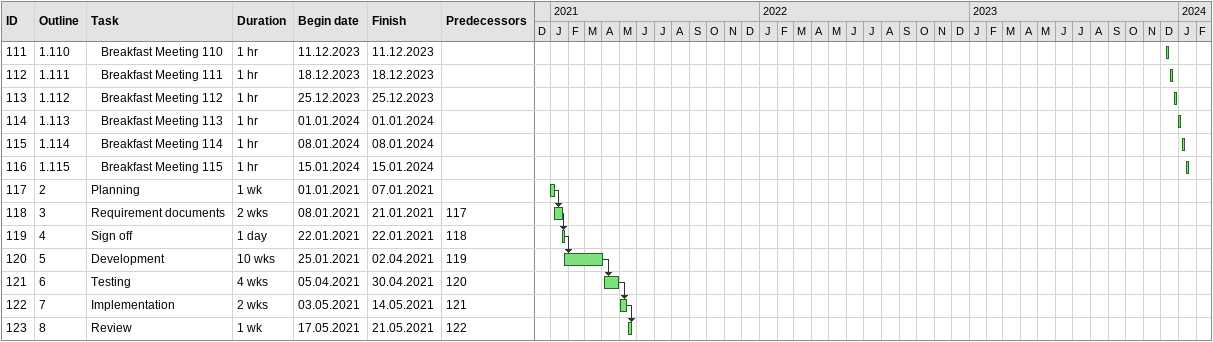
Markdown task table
| ID | WBS | Task | Duration | Start | Finish | Predecessors |
|---|---|---|---|---|---|---|
| 111 | 1.110 | Breakfast Meeting 110 | 1h | 2023-12-11 | 2023-12-11 |  |
| 112 | 1.111 | Breakfast Meeting 111 | 1h | 2023-12-18 | 2023-12-18 |  |
| 113 | 1.112 | Breakfast Meeting 112 | 1h | 2023-12-25 | 2023-12-25 |  |
| 114 | 1.113 | Breakfast Meeting 113 | 1h | 2024-01-01 | 2024-01-01 |  |
| 115 | 1.114 | Breakfast Meeting 114 | 1h | 2024-01-08 | 2024-01-08 |  |
| 116 | 1.115 | Breakfast Meeting 115 | 1h | 2024-01-15 | 2024-01-15 |  |
| 117 | 2 | Planning | 1w | 2021-01-01 | 2021-01-07 |  |
| 118 | 3 | Requirement documents | 2w | 2021-01-08 | 2021-01-21 | 117 |
| 119 | 4 | Sign off | 1d | 2021-01-22 | 2021-01-22 | 118 |
| 120 | 5 | Development | 10w | 2021-01-25 | 2021-04-02 | 119 |
| 121 | 6 | Testing | 4w | 2021-04-05 | 2021-04-30 | 120 |
| 122 | 7 | Implementation | 2w | 2021-05-03 | 2021-05-14 | 121 |
| 123 | 8 | Review | 1w | 2021-05-17 | 2021-05-21 | 122 |
